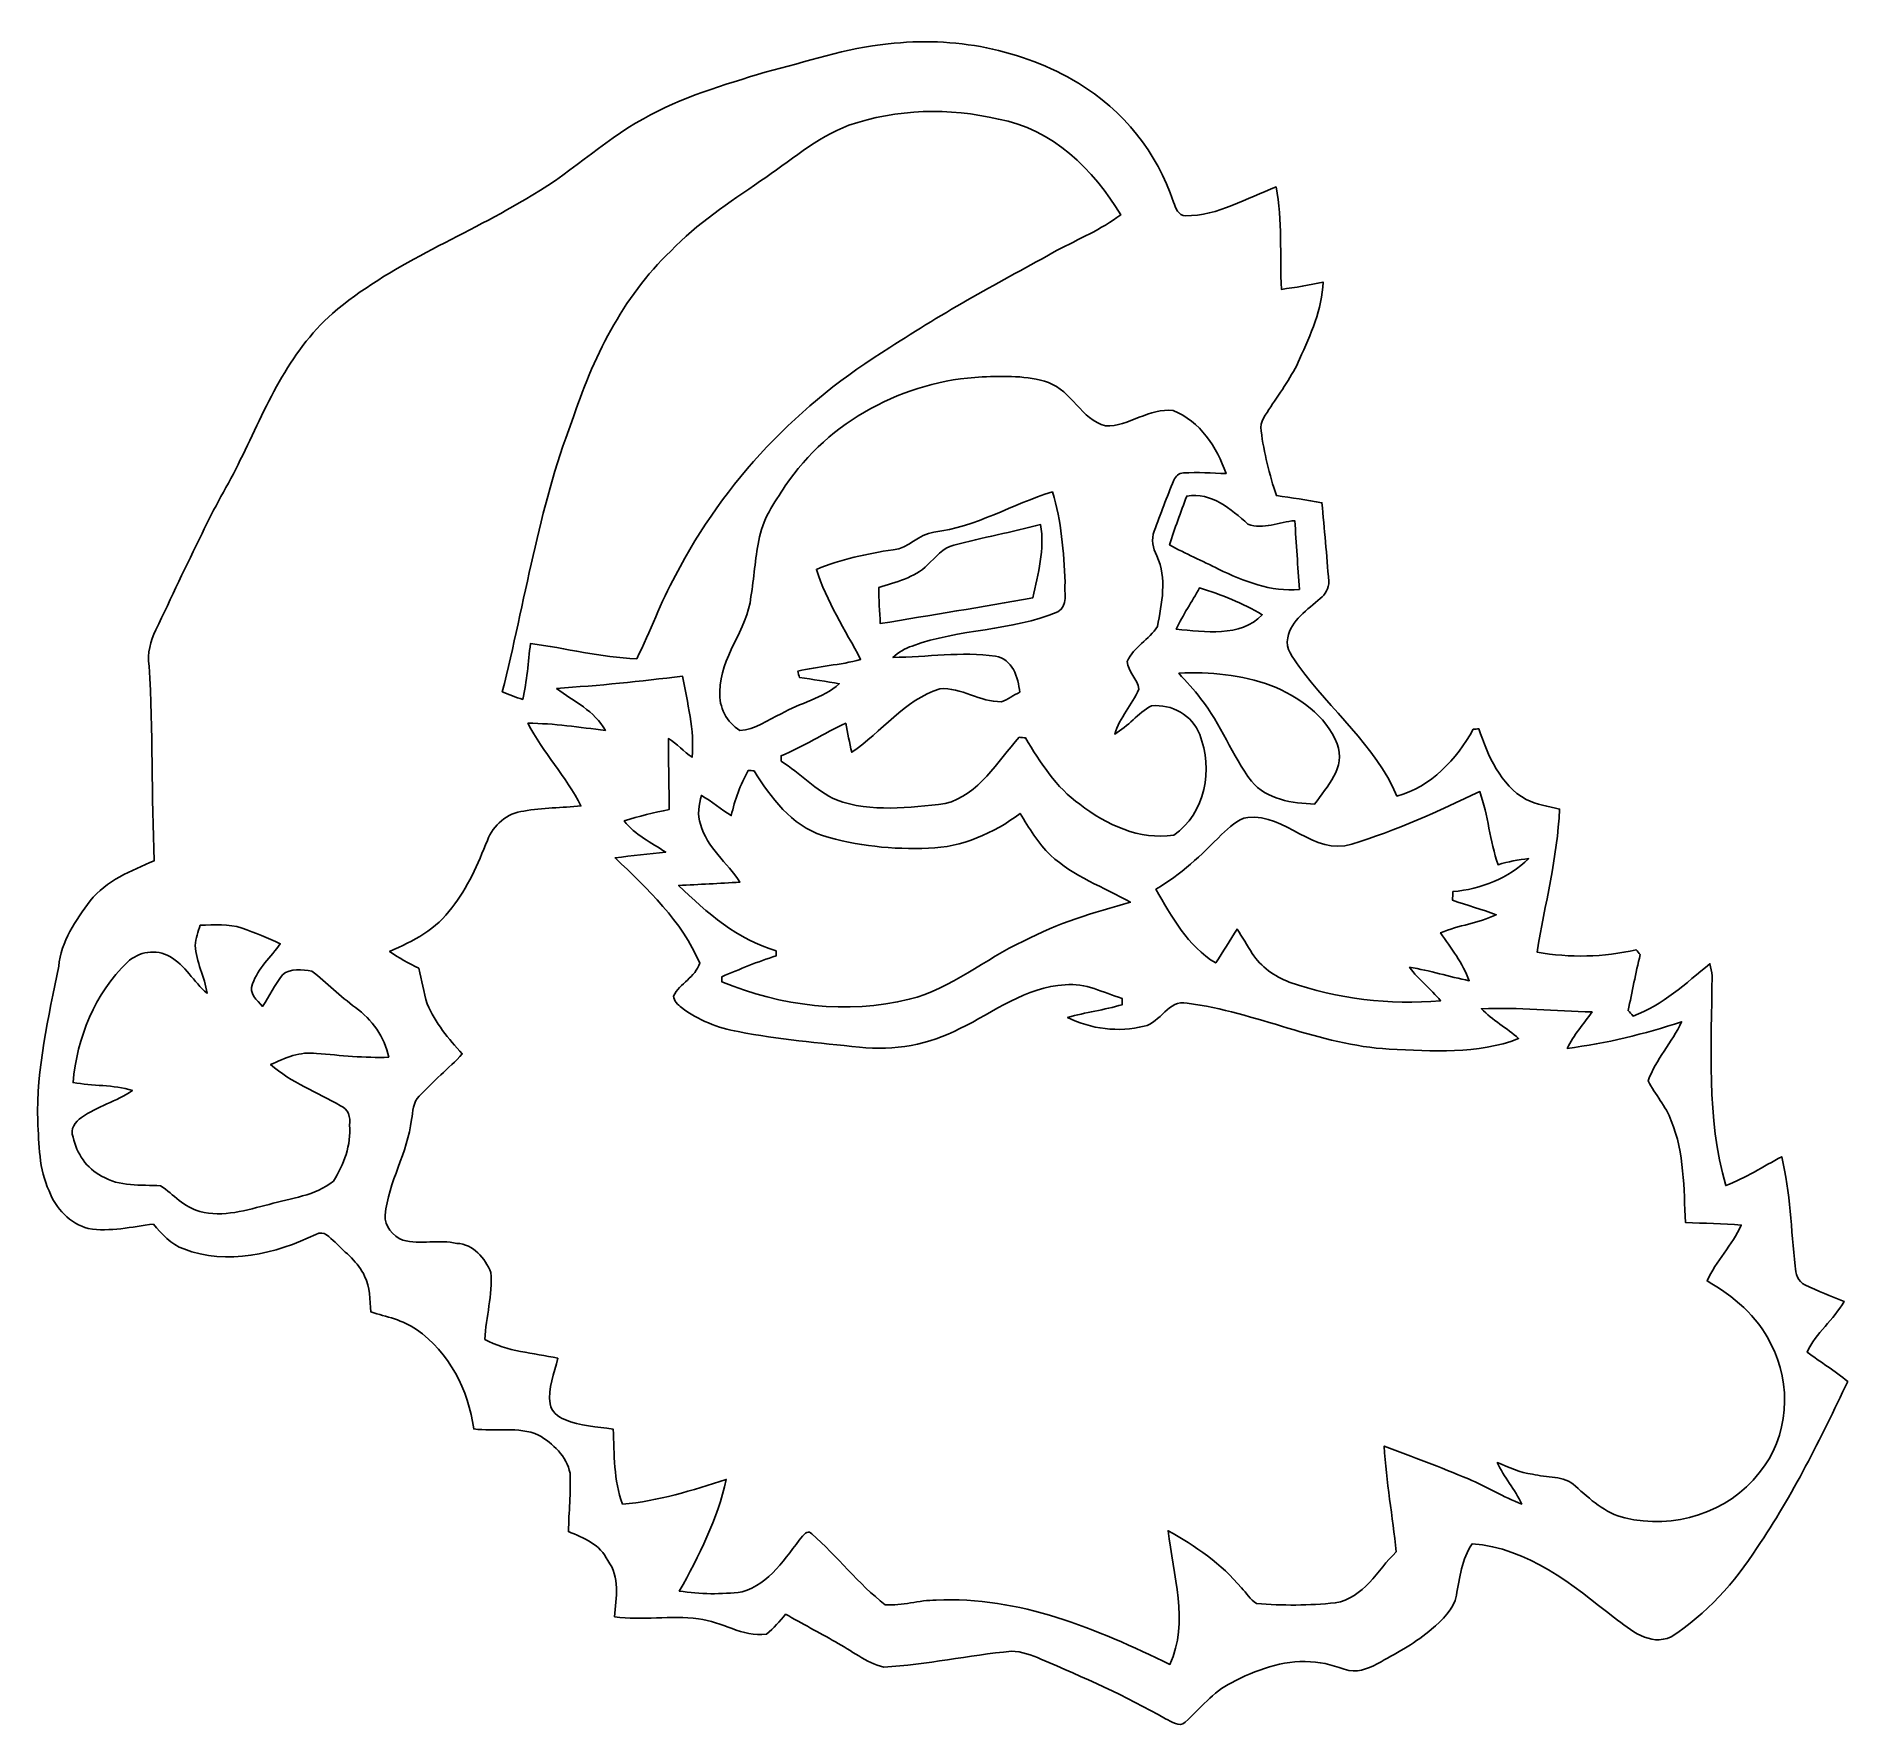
# Model space of a CAD drawing. Header units: centimetres. Extents: x -14.2 to 15, y -14 to 13.3.
import ezdxf

# ---------------------------------------------------------------- set-up
doc = ezdxf.new("R2010")
doc.units = ezdxf.units.CM
doc.header["$MEASUREMENT"] = 0
doc.layers.add('Layer 1', color=7, linetype='Continuous')

msp = doc.modelspace()

# ---------------------------------------------------------------- linework, layer by layer
at = {"layer": 'Layer 1', "color": 251}
for points, knots in [([(-0.51047, 13.17413), (0.54363, 13.29725), (1.645, 13.09264), (2.55693, 12.5409), (2.55693, 12.5409), (3.27342, 12.11051), (3.83081, 11.41977), (4.09011, 10.6239), (4.09011, 10.6239), (4.12291, 10.53077), (4.16666, 10.40694), (4.28449, 10.40165), (4.28449, 10.40165), (4.80836, 10.40447), (5.26627, 10.68776), (5.74287, 10.86873), (5.74287, 10.86873), (5.84553, 10.32404), (5.80425, 9.76806), (5.82754, 9.21773), (5.82754, 9.21773), (6.05296, 9.24736), (6.27803, 9.28405), (6.49993, 9.3345), (6.49993, 9.3345), (6.49005, 8.89388), (6.29391, 8.49066), (6.12281, 8.09413), (6.12281, 8.09413), (6.00146, 7.81826), (5.81942, 7.5752), (5.65679, 7.32331), (5.65679, 7.32331), (5.58588, 7.20513), (5.47405, 7.09048), (5.50227, 6.93667), (5.50227, 6.93667), (5.54637, 6.58142), (5.63633, 6.23358), (5.74746, 5.89351), (5.74746, 5.89351), (5.99299, 5.85964), (6.23852, 5.82401), (6.48194, 5.77744), (6.48194, 5.77744), (6.5218, 5.35481), (6.5599, 4.93219), (6.59165, 4.50885), (6.59165, 4.50885), (6.59836, 4.40055), (6.53697, 4.30142), (6.45407, 4.23616), (6.45407, 4.23616), (6.25616, 4.05412), (5.98099, 3.88832), (5.92984, 3.60116), (5.92984, 3.60116), (5.88327, 3.42053), (6.02262, 3.28366), (6.10694, 3.14431), (6.10694, 3.14431), (6.62164, 2.43628), (7.33848, 1.87184), (7.68914, 1.05163), (7.68914, 1.05163), (8.24371, 1.19662), (8.64905, 1.64394), (8.92104, 2.1269), (8.92104, 2.1269), (8.94292, 2.12866), (8.98701, 2.13289), (9.00889, 2.13466), (9.00889, 2.13466), (9.15917, 1.70145), (9.3532, 1.23402), (9.77194, 0.99413), (9.77194, 0.99413), (9.94198, 0.91369), (10.13037, 0.88477), (10.3124, 0.84067), (10.3124, 0.84067), (10.27677, 0.06103), (10.07392, -0.69674), (9.94869, -1.46403), (9.94869, -1.46403), (10.47785, -1.55928), (11.02184, -1.54799), (11.54571, -1.42628), (11.54571, -1.42628), (11.56688, -1.45239), (11.5884, -1.47884), (11.61027, -1.5053), (11.61027, -1.5053), (11.53971, -1.80411), (11.48045, -2.10538), (11.41695, -2.40594), (11.41695, -2.40594), (11.44305, -2.43523), (11.46951, -2.46486), (11.49632, -2.49484), (11.49632, -2.49484), (11.97575, -2.32516), (12.34546, -1.96391), (12.73492, -1.65276), (12.73492, -1.65276), (12.74904, -1.71697), (12.76456, -1.78153), (12.76844, -1.8475), (12.76844, -1.8475), (12.76103, -2.97286), (12.67531, -4.13032), (12.99034, -5.2264), (12.99034, -5.2264), (13.30819, -5.10575), (13.59359, -4.92054), (13.89239, -4.76179), (13.89239, -4.76179), (14.03138, -5.34), (14.04126, -5.93831), (14.1097, -6.52604), (14.1097, -6.52604), (14.10829, -6.64175), (14.15239, -6.77757), (14.26633, -6.82696), (14.26633, -6.82696), (14.47059, -6.92785), (14.68614, -7.0044), (14.89569, -7.09401), (14.89569, -7.09401), (14.73482, -7.39281), (14.43884, -7.60166), (14.29985, -7.90998), (14.29985, -7.90998), (14.51681, -8.0705), (14.74717, -8.21302), (14.95637, -8.38553), (14.95637, -8.38553), (14.51857, -9.3024), (14.06984, -10.21962), (13.49516, -11.06064), (13.49516, -11.06064), (13.13533, -11.62438), (12.67636, -12.13732), (12.11086, -12.49927), (12.11086, -12.49927), (11.76161, -12.66014), (11.45822, -12.38709), (11.19822, -12.192), (11.19822, -12.192), (10.52019, -11.66742), (9.79876, -11.05853), (8.9027, -11.00279), (8.9027, -11.00279), (8.73513, -11.24585), (8.70338, -11.54818), (8.64835, -11.83111), (8.64835, -11.83111), (8.60778, -12.06288), (8.41728, -12.22904), (8.24865, -12.3765), (8.24865, -12.3765), (8.00382, -12.59099), (7.7156, -12.74339), (7.43409, -12.90249), (7.43409, -12.90249), (7.27534, -12.9861), (7.10212, -13.07959), (6.91515, -13.04008), (6.91515, -13.04008), (6.70948, -12.98893), (6.51122, -12.90144), (6.29567, -12.90285), (6.29567, -12.90285), (5.84623, -12.87145), (5.41302, -13.03549), (5.0225, -13.2401), (5.0225, -13.2401), (4.72616, -13.38862), (4.51979, -13.65638), (4.27884, -13.8744), (4.27884, -13.8744), (4.18359, -13.96577), (4.05589, -13.86346), (3.96275, -13.82254), (3.96275, -13.82254), (3.31752, -13.45283), (2.63737, -13.15014), (1.95404, -12.8591), (1.95404, -12.8591), (1.80199, -12.79737), (1.64289, -12.73104), (1.47673, -12.73281), (1.47673, -12.73281), (0.78846, -12.79419), (0.10971, -12.95259), (-0.58103, -12.98751), (-0.58103, -12.98751), (-0.86819, -12.91872), (-1.10243, -12.71552), (-1.36031, -12.5797), (-1.36031, -12.5797), (-1.6256, -12.42801), (-1.89689, -12.28796), (-2.16147, -12.13591), (-2.16147, -12.13591), (-2.26166, -12.24456), (-2.34915, -12.36874), (-2.4698, -12.45623), (-2.4698, -12.45623), (-2.86138, -12.5162), (-3.1877, -12.24351), (-3.56694, -12.21246), (-3.56694, -12.21246), (-4.01496, -12.14473), (-4.47075, -12.24386), (-4.91772, -12.17648), (-4.91772, -12.17648), (-4.89585, -11.87238), (-4.82635, -11.53336), (-5.02814, -11.27125), (-5.02814, -11.27125), (-5.14773, -11.01266), (-5.41549, -10.90189), (-5.66173, -10.80276), (-5.66173, -10.80276), (-5.65503, -10.48985), (-5.62222, -10.17693), (-5.63668, -9.86437), (-5.63668, -9.86437), (-5.68466, -9.59097), (-5.91573, -9.38248), (-6.14363, -9.24736), (-6.14363, -9.24736), (-6.47418, -9.10308), (-6.84142, -9.19903), (-7.18891, -9.14788), (-7.18891, -9.14788), (-7.27181, -8.52346), (-7.58437, -7.90963), (-8.11071, -7.54768), (-8.11071, -7.54768), (-8.32803, -7.39316), (-8.59614, -7.34095), (-8.8459, -7.26369), (-8.8459, -7.26369), (-8.87413, -7.07072), (-8.84978, -6.86329), (-8.94644, -6.6869), (-8.94644, -6.6869), (-9.04769, -6.46077), (-9.25477, -6.31331), (-9.42305, -6.14116), (-9.42305, -6.14116), (-9.51089, -6.07166), (-9.59697, -5.93584), (-9.73279, -6.01521), (-9.73279, -6.01521), (-10.38296, -6.32566), (-11.16577, -6.51792), (-11.86039, -6.24805), (-11.86039, -6.24805), (-12.06712, -6.17749), (-12.21458, -6.00851), (-12.35075, -5.84659), (-12.35075, -5.84659), (-12.69718, -5.8928), (-13.04925, -5.97711), (-13.39956, -5.92032), (-13.39956, -5.92032), (-13.69131, -5.83882), (-13.92802, -5.59506), (-14.03068, -5.31319), (-14.03068, -5.31319), (-14.19931, -4.96288), (-14.19366, -4.56318), (-14.21518, -4.1843), (-14.21518, -4.1843), (-14.23917, -3.34045), (-14.0402, -2.51531), (-13.87651, -1.69333), (-13.87651, -1.69333), (-13.84335, -1.29081), (-13.59641, -0.95356), (-13.37028, -0.63535), (-13.37028, -0.63535), (-13.10499, -0.31044), (-12.70882, -0.15452), (-12.33664, 0.00917), (-12.33664, 0.00917), (-12.38709, 1.0541), (-12.3511, 2.1015), (-12.41848, 3.14643), (-12.41848, 3.14643), (-12.45376, 3.34962), (-12.39732, 3.54965), (-12.31089, 3.73133), (-12.31089, 3.73133), (-12.06324, 4.24815), (-11.82335, 4.76885), (-11.56441, 5.28038), (-11.56441, 5.28038), (-11.38555, 5.6896), (-11.14037, 6.06496), (-10.94987, 6.46818), (-10.94987, 6.46818), (-10.54276, 7.30391), (-10.17976, 8.19961), (-9.46397, 8.82897), (-9.46397, 8.82897), (-8.54393, 9.62025), (-7.39034, 10.04676), (-6.36164, 10.66729), (-6.36164, 10.66729), (-5.6829, 11.03736), (-5.13115, 11.59545), (-4.45417, 11.96834), (-4.45417, 11.96834), (-3.8414, 12.31582), (-3.15983, 12.51373), (-2.48991, 12.71729), (-2.48991, 12.71729), (-1.83303, 12.88203), (-1.1878, 13.1064), (-0.51047, 13.17413), (-0.51047, 13.17413), (-0.51047, 13.17413), (-0.51047, 13.17413), (-0.51047, 13.17413)], [0, 0, 0, 0, 0.01204819, 0.01204819, 0.01204819, 0.01204819, 0.02409639, 0.02409639, 0.02409639, 0.02409639, 0.03614458, 0.03614458, 0.03614458, 0.03614458, 0.04819277, 0.04819277, 0.04819277, 0.04819277, 0.06024096, 0.06024096, 0.06024096, 0.06024096, 0.07228916, 0.07228916, 0.07228916, 0.07228916, 0.08433735, 0.08433735, 0.08433735, 0.08433735, 0.09638554, 0.09638554, 0.09638554, 0.09638554, 0.10843373, 0.10843373, 0.10843373, 0.10843373, 0.12048193, 0.12048193, 0.12048193, 0.12048193, 0.13253012, 0.13253012, 0.13253012, 0.13253012, 0.14457831, 0.14457831, 0.14457831, 0.14457831, 0.15662651, 0.15662651, 0.15662651, 0.15662651, 0.1686747, 0.1686747, 0.1686747, 0.1686747, 0.18072289, 0.18072289, 0.18072289, 0.18072289, 0.19277108, 0.19277108, 0.19277108, 0.19277108, 0.20481928, 0.20481928, 0.20481928, 0.20481928, 0.21686747, 0.21686747, 0.21686747, 0.21686747, 0.22891566, 0.22891566, 0.22891566, 0.22891566, 0.24096386, 0.24096386, 0.24096386, 0.24096386, 0.25301205, 0.25301205, 0.25301205, 0.25301205, 0.26506024, 0.26506024, 0.26506024, 0.26506024, 0.27710843, 0.27710843, 0.27710843, 0.27710843, 0.28915663, 0.28915663, 0.28915663, 0.28915663, 0.30120482, 0.30120482, 0.30120482, 0.30120482, 0.31325301, 0.31325301, 0.31325301, 0.31325301, 0.3253012, 0.3253012, 0.3253012, 0.3253012, 0.3373494, 0.3373494, 0.3373494, 0.3373494, 0.34939759, 0.34939759, 0.34939759, 0.34939759, 0.36144578, 0.36144578, 0.36144578, 0.36144578, 0.37349398, 0.37349398, 0.37349398, 0.37349398, 0.38554217, 0.38554217, 0.38554217, 0.38554217, 0.39759036, 0.39759036, 0.39759036, 0.39759036, 0.40963855, 0.40963855, 0.40963855, 0.40963855, 0.42168675, 0.42168675, 0.42168675, 0.42168675, 0.43373494, 0.43373494, 0.43373494, 0.43373494, 0.44578313, 0.44578313, 0.44578313, 0.44578313, 0.45783133, 0.45783133, 0.45783133, 0.45783133, 0.46987952, 0.46987952, 0.46987952, 0.46987952, 0.48192771, 0.48192771, 0.48192771, 0.48192771, 0.4939759, 0.4939759, 0.4939759, 0.4939759, 0.5060241, 0.5060241, 0.5060241, 0.5060241, 0.51807229, 0.51807229, 0.51807229, 0.51807229, 0.53012048, 0.53012048, 0.53012048, 0.53012048, 0.54216867, 0.54216867, 0.54216867, 0.54216867, 0.55421687, 0.55421687, 0.55421687, 0.55421687, 0.56626506, 0.56626506, 0.56626506, 0.56626506, 0.57831325, 0.57831325, 0.57831325, 0.57831325, 0.59036145, 0.59036145, 0.59036145, 0.59036145, 0.60240964, 0.60240964, 0.60240964, 0.60240964, 0.61445783, 0.61445783, 0.61445783, 0.61445783, 0.62650602, 0.62650602, 0.62650602, 0.62650602, 0.63855422, 0.63855422, 0.63855422, 0.63855422, 0.65060241, 0.65060241, 0.65060241, 0.65060241, 0.6626506, 0.6626506, 0.6626506, 0.6626506, 0.6746988, 0.6746988, 0.6746988, 0.6746988, 0.68674699, 0.68674699, 0.68674699, 0.68674699, 0.69879518, 0.69879518, 0.69879518, 0.69879518, 0.71084337, 0.71084337, 0.71084337, 0.71084337, 0.72289157, 0.72289157, 0.72289157, 0.72289157, 0.73493976, 0.73493976, 0.73493976, 0.73493976, 0.74698795, 0.74698795, 0.74698795, 0.74698795, 0.75903614, 0.75903614, 0.75903614, 0.75903614, 0.77108434, 0.77108434, 0.77108434, 0.77108434, 0.78313253, 0.78313253, 0.78313253, 0.78313253, 0.79518072, 0.79518072, 0.79518072, 0.79518072, 0.80722892, 0.80722892, 0.80722892, 0.80722892, 0.81927711, 0.81927711, 0.81927711, 0.81927711, 0.8313253, 0.8313253, 0.8313253, 0.8313253, 0.84337349, 0.84337349, 0.84337349, 0.84337349, 0.85542169, 0.85542169, 0.85542169, 0.85542169, 0.86746988, 0.86746988, 0.86746988, 0.86746988, 0.87951807, 0.87951807, 0.87951807, 0.87951807, 0.89156627, 0.89156627, 0.89156627, 0.89156627, 0.90361446, 0.90361446, 0.90361446, 0.90361446, 0.91566265, 0.91566265, 0.91566265, 0.91566265, 0.92771084, 0.92771084, 0.92771084, 0.92771084, 0.93975904, 0.93975904, 0.93975904, 0.93975904, 0.95180723, 0.95180723, 0.95180723, 0.95180723, 0.96385542, 0.96385542, 0.96385542, 0.96385542, 0.97590361, 0.97590361, 0.97590361, 0.97590361, 1, 1, 1, 1]), ([(-1.14194, 11.86321), (-1.67393, 11.66107), (-2.09832, 11.27266), (-2.56752, 10.96433), (-2.56752, 10.96433), (-3.06987, 10.61473), (-3.59093, 10.28206), (-4.0132, 9.83368), (-4.0132, 9.83368), (-4.79601, 9.09144), (-5.27262, 8.09625), (-5.60811, 7.08625), (-5.60811, 7.08625), (-6.14398, 5.67972), (-6.36058, 4.18394), (-6.72853, 2.73121), (-6.72853, 2.73121), (-6.62058, 2.68393), (-6.51051, 2.64195), (-6.39763, 2.60773), (-6.39763, 2.60773), (-6.33483, 2.90477), (-6.30555, 3.2071), (-6.27556, 3.50837), (-6.27556, 3.50837), (-5.7023, 3.43888), (-5.14244, 3.27978), (-4.56142, 3.26461), (-4.56142, 3.26461), (-4.33493, 3.70276), (-4.17971, 4.17477), (-3.93735, 4.60551), (-3.93735, 4.60551), (-3.15736, 6.12105), (-1.93499, 7.39457), (-0.48084, 8.27828), (-0.48084, 8.27828), (0.38559, 8.85578), (1.30563, 9.34473), (2.2165, 9.84673), (2.2165, 9.84673), (2.55976, 10.03194), (2.92488, 10.18046), (3.23815, 10.41717), (3.23815, 10.41717), (2.80494, 11.14531), (2.13219, 11.81206), (1.26683, 11.95987), (1.26683, 11.95987), (0.47519, 12.15284), (-0.36901, 12.12356), (-1.14194, 11.86321), (-1.14194, 11.86321), (-1.14194, 11.86321), (-1.14194, 11.86321), (-1.14194, 11.86321)], [0, 0, 0, 0, 0.06666667, 0.06666667, 0.06666667, 0.06666667, 0.13333333, 0.13333333, 0.13333333, 0.13333333, 0.2, 0.2, 0.2, 0.2, 0.26666667, 0.26666667, 0.26666667, 0.26666667, 0.33333333, 0.33333333, 0.33333333, 0.33333333, 0.4, 0.4, 0.4, 0.4, 0.46666667, 0.46666667, 0.46666667, 0.46666667, 0.53333333, 0.53333333, 0.53333333, 0.53333333, 0.6, 0.6, 0.6, 0.6, 0.66666667, 0.66666667, 0.66666667, 0.66666667, 0.73333333, 0.73333333, 0.73333333, 0.73333333, 0.8, 0.8, 0.8, 0.8, 0.86666667, 0.86666667, 0.86666667, 0.86666667, 1, 1, 1, 1]), ([(-2.16711, 6.04837), (-2.34491, 5.77709), (-2.54564, 5.49875), (-2.59186, 5.16855), (-2.59186, 5.16855), (-2.65783, 4.87116), (-2.66982, 4.566), (-2.71992, 4.26614), (-2.71992, 4.26614), (-2.7813, 3.72145), (-3.22157, 3.29247), (-3.22157, 2.73403), (-3.22157, 2.73403), (-3.24026, 2.48532), (-3.10868, 2.23732), (-2.89913, 2.10679), (-2.89913, 2.10679), (-2.65148, 2.11772), (-2.45357, 2.28353), (-2.23485, 2.37808), (-2.23485, 2.37808), (-1.92864, 2.55129), (-1.56457, 2.62431), (-1.29646, 2.86067), (-1.29646, 2.86067), (-1.50989, 2.89913), (-1.72473, 2.92876), (-1.93851, 2.96228), (-1.93851, 2.96228), (-1.94522, 2.98732), (-1.95898, 3.03742), (-1.96568, 3.06246), (-1.96568, 3.06246), (-1.6323, 3.14748), (-1.28446, 3.15842), (-0.95285, 3.25261), (-0.95285, 3.25261), (-1.20262, 3.72992), (-1.50001, 4.18782), (-1.66582, 4.70429), (-1.66582, 4.70429), (-1.27141, 4.87116), (-0.8509, 4.95582), (-0.42933, 5.02073), (-0.42933, 5.02073), (-0.17956, 5.04014), (-0.01729, 5.27368), (0.2286, 5.30578), (0.2286, 5.30578), (0.90558, 5.38339), (1.49401, 5.75839), (2.13783, 5.95277), (2.13783, 5.95277), (2.28494, 5.48323), (2.32022, 4.98616), (2.34244, 4.49721), (2.34244, 4.49721), (2.32445, 4.34622), (2.39783, 4.10986), (2.22568, 4.02167), (2.22568, 4.02167), (1.47708, 3.70276), (0.63606, 3.7532), (-0.12206, 3.46851), (-0.12206, 3.46851), (-0.24059, 3.43429), (-0.34078, 3.36338), (-0.43286, 3.28471), (-0.43286, 3.28471), (0.11889, 3.29177), (0.67169, 3.38138), (1.22237, 3.30553), (1.22237, 3.30553), (1.48802, 3.26708), (1.58962, 2.95734), (1.61114, 2.72556), (1.61114, 2.72556), (1.51201, 2.67653), (1.42311, 2.60385), (1.31621, 2.57175), (1.31621, 2.57175), (0.96943, 2.56187), (0.66993, 2.80811), (0.32385, 2.78059), (0.32385, 2.78059), (-0.25047, 2.59891), (-0.61242, 2.08209), (-1.09538, 1.75577), (-1.09538, 1.75577), (-1.13206, 1.9117), (-1.16134, 2.06904), (-1.19274, 2.22567), (-1.19274, 2.22567), (-1.54552, 2.06058), (-1.87431, 1.84714), (-2.23555, 1.69968), (-2.23555, 1.69968), (-2.2352, 1.67852), (-2.23485, 1.63654), (-2.23449, 1.61537), (-2.23449, 1.61537), (-1.92758, 1.41958), (-1.68028, 1.13806), (-1.34373, 0.98813), (-1.34373, 0.98813), (-0.7807, 0.7807), (-0.16969, 0.86924), (0.41204, 0.92886), (0.41204, 0.92886), (0.9585, 1.07244), (1.24778, 1.60726), (1.60232, 1.99813), (1.60232, 1.99813), (1.62807, 1.99566), (1.67922, 1.99037), (1.70498, 1.9879), (1.70498, 1.9879), (1.94275, 1.59456), (2.19604, 1.1878), (2.57881, 0.91863), (2.57881, 0.91863), (3.00426, 0.59267), (3.54295, 0.33408), (4.09257, 0.42263), (4.09257, 0.42263), (4.60587, 0.76623), (4.72934, 1.49225), (4.51203, 2.04082), (4.51203, 2.04082), (4.3942, 2.3555), (4.05977, 2.54), (3.7338, 2.50402), (3.7338, 2.50402), (3.51296, 2.38831), (3.36127, 2.17276), (3.14219, 2.0507), (3.14219, 2.0507), (3.22121, 2.31669), (3.42441, 2.5206), (3.53095, 2.77319), (3.53095, 2.77319), (3.51896, 2.93264), (3.34998, 3.05647), (3.34504, 3.22227), (3.34504, 3.22227), (3.44734, 3.45511), (3.69817, 3.57505), (3.83046, 3.78354), (3.83046, 3.78354), (3.8989, 4.15537), (3.99062, 4.56247), (3.82023, 4.9216), (3.82023, 4.9216), (3.75885, 5.04366), (3.72745, 5.18901), (3.7786, 5.31989), (3.7786, 5.31989), (3.88197, 5.5947), (3.98074, 5.87128), (4.09575, 6.14116), (4.09575, 6.14116), (4.12362, 6.20219), (4.1783, 6.25898), (4.25027, 6.25934), (4.25027, 6.25934), (4.47816, 6.27309), (4.70747, 6.25404), (4.93607, 6.24946), (4.93607, 6.24946), (4.79107, 6.67067), (4.51661, 7.09436), (4.08623, 7.26264), (4.08623, 7.26264), (3.7024, 7.31767), (3.3715, 7.00334), (2.99297, 7.01604), (2.99297, 7.01604), (2.60562, 7.12294), (2.44616, 7.57731), (2.07398, 7.71631), (2.07398, 7.71631), (1.73037, 7.8292), (1.36278, 7.82285), (1.00612, 7.80627), (1.00612, 7.80627), (-0.24448, 7.747), (-1.46756, 7.09577), (-2.16711, 6.04837), (-2.16711, 6.04837), (-2.16711, 6.04837), (-2.16711, 6.04837), (-2.16711, 6.04837)], [0, 0, 0, 0, 0.02040816, 0.02040816, 0.02040816, 0.02040816, 0.04081633, 0.04081633, 0.04081633, 0.04081633, 0.06122449, 0.06122449, 0.06122449, 0.06122449, 0.08163265, 0.08163265, 0.08163265, 0.08163265, 0.10204082, 0.10204082, 0.10204082, 0.10204082, 0.12244898, 0.12244898, 0.12244898, 0.12244898, 0.14285714, 0.14285714, 0.14285714, 0.14285714, 0.16326531, 0.16326531, 0.16326531, 0.16326531, 0.18367347, 0.18367347, 0.18367347, 0.18367347, 0.20408163, 0.20408163, 0.20408163, 0.20408163, 0.2244898, 0.2244898, 0.2244898, 0.2244898, 0.24489796, 0.24489796, 0.24489796, 0.24489796, 0.26530612, 0.26530612, 0.26530612, 0.26530612, 0.28571429, 0.28571429, 0.28571429, 0.28571429, 0.30612245, 0.30612245, 0.30612245, 0.30612245, 0.32653061, 0.32653061, 0.32653061, 0.32653061, 0.34693878, 0.34693878, 0.34693878, 0.34693878, 0.36734694, 0.36734694, 0.36734694, 0.36734694, 0.3877551, 0.3877551, 0.3877551, 0.3877551, 0.40816327, 0.40816327, 0.40816327, 0.40816327, 0.42857143, 0.42857143, 0.42857143, 0.42857143, 0.44897959, 0.44897959, 0.44897959, 0.44897959, 0.46938776, 0.46938776, 0.46938776, 0.46938776, 0.48979592, 0.48979592, 0.48979592, 0.48979592, 0.51020408, 0.51020408, 0.51020408, 0.51020408, 0.53061224, 0.53061224, 0.53061224, 0.53061224, 0.55102041, 0.55102041, 0.55102041, 0.55102041, 0.57142857, 0.57142857, 0.57142857, 0.57142857, 0.59183673, 0.59183673, 0.59183673, 0.59183673, 0.6122449, 0.6122449, 0.6122449, 0.6122449, 0.63265306, 0.63265306, 0.63265306, 0.63265306, 0.65306122, 0.65306122, 0.65306122, 0.65306122, 0.67346939, 0.67346939, 0.67346939, 0.67346939, 0.69387755, 0.69387755, 0.69387755, 0.69387755, 0.71428571, 0.71428571, 0.71428571, 0.71428571, 0.73469388, 0.73469388, 0.73469388, 0.73469388, 0.75510204, 0.75510204, 0.75510204, 0.75510204, 0.7755102, 0.7755102, 0.7755102, 0.7755102, 0.79591837, 0.79591837, 0.79591837, 0.79591837, 0.81632653, 0.81632653, 0.81632653, 0.81632653, 0.83673469, 0.83673469, 0.83673469, 0.83673469, 0.85714286, 0.85714286, 0.85714286, 0.85714286, 0.87755102, 0.87755102, 0.87755102, 0.87755102, 0.89795918, 0.89795918, 0.89795918, 0.89795918, 0.91836735, 0.91836735, 0.91836735, 0.91836735, 0.93877551, 0.93877551, 0.93877551, 0.93877551, 0.95918367, 0.95918367, 0.95918367, 0.95918367, 1, 1, 1, 1]), ([(4.30248, 5.8861), (4.21146, 5.62328), (4.10386, 5.3661), (4.02625, 5.09834), (4.02625, 5.09834), (4.28449, 4.959), (4.55295, 4.84046), (4.81506, 4.70853), (4.81506, 4.70853), (5.22005, 4.5145), (5.66138, 4.3367), (6.11964, 4.38044), (6.11964, 4.38044), (6.09282, 4.7498), (6.06778, 5.11951), (6.04485, 5.48887), (6.04485, 5.48887), (5.79473, 5.47299), (5.53332, 5.33576), (5.28955, 5.43313), (5.28955, 5.43313), (5.01086, 5.67725), (4.70888, 5.9503), (4.30248, 5.8861), (4.30248, 5.8861), (4.30248, 5.8861), (4.30248, 5.8861), (4.30248, 5.8861)], [0, 0, 0, 0, 0.125, 0.125, 0.125, 0.125, 0.25, 0.25, 0.25, 0.25, 0.375, 0.375, 0.375, 0.375, 0.5, 0.5, 0.5, 0.5, 0.625, 0.625, 0.625, 0.625, 0.75, 0.75, 0.75, 0.75, 1, 1, 1, 1]), ([(0.54927, 5.09446), (0.36654, 5.05389), (0.25682, 4.89514), (0.12524, 4.77767), (0.12524, 4.77767), (-0.08361, 4.56565), (-0.38947, 4.50109), (-0.66181, 4.41184), (-0.66181, 4.41184), (-0.6604, 4.21781), (-0.64735, 4.02484), (-0.63641, 3.83046), (-0.63641, 3.83046), (0.1838, 3.96628), (1.00471, 4.09928), (1.82351, 4.24603), (1.82351, 4.24603), (1.90853, 4.63021), (2.01366, 5.03237), (1.94874, 5.42678), (1.94874, 5.42678), (1.48449, 5.30613), (1.01282, 5.21723), (0.54927, 5.09446), (0.54927, 5.09446), (0.54927, 5.09446), (0.54927, 5.09446), (0.54927, 5.09446)], [0, 0, 0, 0, 0.125, 0.125, 0.125, 0.125, 0.25, 0.25, 0.25, 0.25, 0.375, 0.375, 0.375, 0.375, 0.5, 0.5, 0.5, 0.5, 0.625, 0.625, 0.625, 0.625, 0.75, 0.75, 0.75, 0.75, 1, 1, 1, 1]), ([(4.5085, 4.40478), (4.38538, 4.18183), (4.24074, 3.97087), (4.13456, 3.73874), (4.13456, 3.73874), (4.59352, 3.69888), (5.16008, 3.60574), (5.52097, 3.97192), (5.52097, 3.97192), (5.20524, 4.16031), (4.85951, 4.29824), (4.5085, 4.40478), (4.5085, 4.40478), (4.5085, 4.40478), (4.5085, 4.40478), (4.5085, 4.40478)], [0, 0, 0, 0, 0.2, 0.2, 0.2, 0.2, 0.4, 0.4, 0.4, 0.4, 0.6, 0.6, 0.6, 0.6, 1, 1, 1, 1]), ([(-5.85258, 2.78694), (-5.57953, 2.57563), (-5.2391, 2.42323), (-5.06589, 2.10961), (-5.06589, 2.10961), (-5.48111, 2.15653), (-5.89492, 2.22426), (-6.31402, 2.22391), (-6.31402, 2.22391), (-6.06989, 1.75542), (-5.70054, 1.36349), (-5.45959, 0.89288), (-5.45959, 0.89288), (-5.76651, 0.8569), (-6.07801, 0.86819), (-6.38175, 0.80751), (-6.38175, 0.80751), (-6.64704, 0.77964), (-6.87705, 0.58314), (-6.96666, 0.33584), (-6.96666, 0.33584), (-7.12576, -0.04128), (-7.27816, -0.42968), (-7.54204, -0.74859), (-7.54204, -0.74859), (-7.78228, -1.09326), (-8.16786, -1.29011), (-8.54393, -1.45309), (-8.54393, -1.45309), (-8.39646, -1.55963), (-8.23383, -1.64112), (-8.07297, -1.72508), (-8.07297, -1.72508), (-8.03169, -1.91664), (-7.99465, -2.10961), (-7.93715, -2.29764), (-7.93715, -2.29764), (-7.80979, -2.60421), (-7.59354, -2.86173), (-7.37235, -3.1048), (-7.37235, -3.1048), (-7.59213, -3.34398), (-7.85001, -3.54471), (-8.06662, -3.78672), (-8.06662, -3.78672), (-8.17139, -3.88197), (-8.16504, -4.03719), (-8.19185, -4.16313), (-8.19185, -4.16313), (-8.24971, -4.69688), (-8.56439, -5.16608), (-8.61483, -5.70159), (-8.61483, -5.70159), (-8.62789, -5.88398), (-8.49136, -6.03779), (-8.33191, -6.10799), (-8.33191, -6.10799), (-8.0458, -6.18243), (-7.74806, -6.09177), (-7.46054, -6.15879), (-7.46054, -6.15879), (-7.19208, -6.16832), (-7.00864, -6.40045), (-6.91092, -6.62623), (-6.91092, -6.62623), (-6.88693, -6.98818), (-6.98641, -7.34483), (-7.01111, -7.70537), (-7.01111, -7.70537), (-6.64845, -7.9054), (-6.23076, -7.92233), (-5.8353, -8.00982), (-5.8353, -8.00982), (-5.88574, -8.25218), (-5.99546, -8.49418), (-5.95665, -8.74536), (-5.95665, -8.74536), (-5.94466, -8.87342), (-5.82683, -8.95033), (-5.72029, -8.99936), (-5.72029, -8.99936), (-5.47511, -9.10378), (-5.20312, -9.11542), (-4.94242, -9.15211), (-4.94242, -9.15211), (-4.91631, -9.55781), (-4.93995, -9.97514), (-4.78931, -10.36144), (-4.78931, -10.36144), (-4.21393, -10.31557), (-3.66466, -10.13672), (-3.11856, -9.96244), (-3.11856, -9.96244), (-3.25931, -10.60344), (-3.55424, -11.1947), (-3.87526, -11.76232), (-3.87526, -11.76232), (-3.54083, -11.81559), (-3.19828, -11.81629), (-2.86244, -11.77713), (-2.86244, -11.77713), (-2.41688, -11.64661), (-2.16394, -11.22045), (-1.89018, -10.87755), (-1.89018, -10.87755), (-1.85349, -10.83663), (-1.78717, -10.77912), (-1.74166, -10.84157), (-1.74166, -10.84157), (-1.32856, -11.2014), (-0.9906, -11.64802), (-0.55563, -11.9821), (-0.55563, -11.9821), (-0.28363, -12.00679), (-0.01129, -11.90272), (0.26423, -11.91013), (0.26423, -11.91013), (1.59879, -11.83957), (2.8575, -12.37544), (4.0326, -12.94518), (4.0326, -12.94518), (4.34446, -12.25691), (4.07917, -11.49844), (4.00262, -10.78971), (4.00262, -10.78971), (4.44112, -11.03066), (4.86234, -11.32381), (5.18372, -11.71222), (5.18372, -11.71222), (5.26556, -11.79124), (5.32483, -11.90272), (5.42643, -11.96164), (5.42643, -11.96164), (5.848, -11.99797), (6.27556, -11.99621), (6.69713, -11.95246), (6.69713, -11.95246), (7.15574, -11.87556), (7.37517, -11.42788), (7.67786, -11.12908), (7.67786, -11.12908), (7.62317, -10.56076), (7.51628, -9.99772), (7.48489, -9.42693), (7.48489, -9.42693), (7.94103, -9.5952), (8.39541, -9.76877), (8.84449, -9.95609), (8.84449, -9.95609), (9.13765, -10.07604), (9.40682, -10.24784), (9.70315, -10.36073), (9.70315, -10.36073), (9.59238, -10.12472), (9.41317, -9.92893), (9.30698, -9.69081), (9.30698, -9.69081), (9.49113, -9.7663), (9.67211, -9.85661), (9.87354, -9.87742), (9.87354, -9.87742), (10.10285, -9.93881), (10.38225, -9.89506), (10.56675, -10.07075), (10.56675, -10.07075), (10.80417, -10.2803), (11.04477, -10.5096), (11.36474, -10.58192), (11.36474, -10.58192), (12.13838, -10.77277), (13.0369, -10.50149), (13.52656, -9.85661), (13.52656, -9.85661), (14.00704, -9.28546), (14.06419, -8.42257), (13.71353, -7.77169), (13.71353, -7.77169), (13.50116, -7.32755), (13.10852, -7.00546), (12.68977, -6.76416), (12.68977, -6.76416), (12.83194, -6.43996), (13.09723, -6.18843), (13.24046, -5.86493), (13.24046, -5.86493), (12.94165, -5.83283), (12.64038, -5.83636), (12.34122, -5.8233), (12.34122, -5.8233), (12.3123, -5.27332), (12.32429, -4.70182), (12.11262, -4.18289), (12.11262, -4.18289), (12.02514, -3.94794), (11.85157, -3.7592), (11.73692, -3.53977), (11.73692, -3.53977), (11.86709, -3.19617), (12.12215, -2.91888), (12.27808, -2.58763), (12.27808, -2.58763), (11.6773, -2.78447), (11.06205, -2.93582), (10.43446, -3.01625), (10.43446, -3.01625), (10.535, -2.79894), (10.70328, -2.62502), (10.83592, -2.42782), (10.83592, -2.42782), (10.24184, -2.42006), (9.64741, -2.34985), (9.05334, -2.37702), (9.05334, -2.37702), (9.23078, -2.56399), (9.4615, -2.6864), (9.652, -2.85856), (9.652, -2.85856), (8.98948, -3.11432), (8.25923, -3.06141), (7.56532, -3.02648), (7.56532, -3.02648), (6.44207, -2.9658), (5.41726, -2.43099), (4.30989, -2.28706), (4.30989, -2.28706), (3.99944, -2.2225), (3.88691, -2.60421), (3.61456, -2.65924), (3.61456, -2.65924), (3.21028, -2.76119), (2.75272, -2.70616), (2.38337, -2.51601), (2.38337, -2.51601), (2.673, -2.43487), (2.97321, -2.39642), (3.26249, -2.31175), (3.26249, -2.31175), (3.26178, -2.286), (3.26037, -2.2352), (3.25967, -2.2098), (3.25967, -2.2098), (2.95945, -2.11949), (2.66771, -1.95545), (2.34491, -1.99037), (2.34491, -1.99037), (1.71097, -2.01789), (1.19909, -2.43346), (0.6477, -2.69663), (0.6477, -2.69663), (0.15311, -2.95522), (-0.41734, -3.05858), (-0.9719, -2.99755), (-0.9719, -2.99755), (-1.62419, -2.92735), (-2.27894, -2.86949), (-2.92382, -2.74638), (-2.92382, -2.74638), (-3.25438, -2.69099), (-3.56976, -2.55552), (-3.84034, -2.35867), (-3.84034, -2.35867), (-3.90102, -2.31281), (-3.96169, -2.25354), (-3.96981, -2.17382), (-3.96981, -2.17382), (-3.86609, -1.96815), (-3.61703, -1.8669), (-3.54506, -1.64148), (-3.54506, -1.64148), (-3.83787, -0.96379), (-4.38291, -0.4445), (-4.91031, 0.05397), (-4.91031, 0.05397), (-4.63973, 0.09419), (-4.36668, 0.11783), (-4.09434, 0.14676), (-4.09434, 0.14676), (-4.32717, 0.30127), (-4.58929, 0.42474), (-4.76356, 0.65052), (-4.76356, 0.65052), (-4.52614, 0.72602), (-4.28343, 0.78423), (-4.03931, 0.83397), (-4.03931, 0.83397), (-4.03789, 1.21532), (-4.05201, 1.59632), (-4.05059, 1.97732), (-4.05059, 1.97732), (-3.90948, 1.89442), (-3.80506, 1.76424), (-3.66818, 1.67534), (-3.66818, 1.67534), (-3.62691, 2.11808), (-3.74579, 2.55305), (-3.82517, 2.9845), (-3.82517, 2.9845), (-4.49862, 2.89736), (-5.17454, 2.83104), (-5.85258, 2.78694), (-5.85258, 2.78694), (-5.85258, 2.78694), (-5.85258, 2.78694), (-5.85258, 2.78694)], [0, 0, 0, 0, 0.01298701, 0.01298701, 0.01298701, 0.01298701, 0.02597403, 0.02597403, 0.02597403, 0.02597403, 0.03896104, 0.03896104, 0.03896104, 0.03896104, 0.05194805, 0.05194805, 0.05194805, 0.05194805, 0.06493506, 0.06493506, 0.06493506, 0.06493506, 0.07792208, 0.07792208, 0.07792208, 0.07792208, 0.09090909, 0.09090909, 0.09090909, 0.09090909, 0.1038961, 0.1038961, 0.1038961, 0.1038961, 0.11688312, 0.11688312, 0.11688312, 0.11688312, 0.12987013, 0.12987013, 0.12987013, 0.12987013, 0.14285714, 0.14285714, 0.14285714, 0.14285714, 0.15584416, 0.15584416, 0.15584416, 0.15584416, 0.16883117, 0.16883117, 0.16883117, 0.16883117, 0.18181818, 0.18181818, 0.18181818, 0.18181818, 0.19480519, 0.19480519, 0.19480519, 0.19480519, 0.20779221, 0.20779221, 0.20779221, 0.20779221, 0.22077922, 0.22077922, 0.22077922, 0.22077922, 0.23376623, 0.23376623, 0.23376623, 0.23376623, 0.24675325, 0.24675325, 0.24675325, 0.24675325, 0.25974026, 0.25974026, 0.25974026, 0.25974026, 0.27272727, 0.27272727, 0.27272727, 0.27272727, 0.28571429, 0.28571429, 0.28571429, 0.28571429, 0.2987013, 0.2987013, 0.2987013, 0.2987013, 0.31168831, 0.31168831, 0.31168831, 0.31168831, 0.32467532, 0.32467532, 0.32467532, 0.32467532, 0.33766234, 0.33766234, 0.33766234, 0.33766234, 0.35064935, 0.35064935, 0.35064935, 0.35064935, 0.36363636, 0.36363636, 0.36363636, 0.36363636, 0.37662338, 0.37662338, 0.37662338, 0.37662338, 0.38961039, 0.38961039, 0.38961039, 0.38961039, 0.4025974, 0.4025974, 0.4025974, 0.4025974, 0.41558442, 0.41558442, 0.41558442, 0.41558442, 0.42857143, 0.42857143, 0.42857143, 0.42857143, 0.44155844, 0.44155844, 0.44155844, 0.44155844, 0.45454545, 0.45454545, 0.45454545, 0.45454545, 0.46753247, 0.46753247, 0.46753247, 0.46753247, 0.48051948, 0.48051948, 0.48051948, 0.48051948, 0.49350649, 0.49350649, 0.49350649, 0.49350649, 0.50649351, 0.50649351, 0.50649351, 0.50649351, 0.51948052, 0.51948052, 0.51948052, 0.51948052, 0.53246753, 0.53246753, 0.53246753, 0.53246753, 0.54545455, 0.54545455, 0.54545455, 0.54545455, 0.55844156, 0.55844156, 0.55844156, 0.55844156, 0.57142857, 0.57142857, 0.57142857, 0.57142857, 0.58441558, 0.58441558, 0.58441558, 0.58441558, 0.5974026, 0.5974026, 0.5974026, 0.5974026, 0.61038961, 0.61038961, 0.61038961, 0.61038961, 0.62337662, 0.62337662, 0.62337662, 0.62337662, 0.63636364, 0.63636364, 0.63636364, 0.63636364, 0.64935065, 0.64935065, 0.64935065, 0.64935065, 0.66233766, 0.66233766, 0.66233766, 0.66233766, 0.67532468, 0.67532468, 0.67532468, 0.67532468, 0.68831169, 0.68831169, 0.68831169, 0.68831169, 0.7012987, 0.7012987, 0.7012987, 0.7012987, 0.71428571, 0.71428571, 0.71428571, 0.71428571, 0.72727273, 0.72727273, 0.72727273, 0.72727273, 0.74025974, 0.74025974, 0.74025974, 0.74025974, 0.75324675, 0.75324675, 0.75324675, 0.75324675, 0.76623377, 0.76623377, 0.76623377, 0.76623377, 0.77922078, 0.77922078, 0.77922078, 0.77922078, 0.79220779, 0.79220779, 0.79220779, 0.79220779, 0.80519481, 0.80519481, 0.80519481, 0.80519481, 0.81818182, 0.81818182, 0.81818182, 0.81818182, 0.83116883, 0.83116883, 0.83116883, 0.83116883, 0.84415584, 0.84415584, 0.84415584, 0.84415584, 0.85714286, 0.85714286, 0.85714286, 0.85714286, 0.87012987, 0.87012987, 0.87012987, 0.87012987, 0.88311688, 0.88311688, 0.88311688, 0.88311688, 0.8961039, 0.8961039, 0.8961039, 0.8961039, 0.90909091, 0.90909091, 0.90909091, 0.90909091, 0.92207792, 0.92207792, 0.92207792, 0.92207792, 0.93506494, 0.93506494, 0.93506494, 0.93506494, 0.94805195, 0.94805195, 0.94805195, 0.94805195, 0.96103896, 0.96103896, 0.96103896, 0.96103896, 0.97402597, 0.97402597, 0.97402597, 0.97402597, 1, 1, 1, 1]), ([(4.17654, 3.0293), (4.29366, 2.89419), (4.42066, 2.76789), (4.5272, 2.62361), (4.5272, 2.62361), (4.85316, 2.21156), (5.03237, 1.7085), (5.34564, 1.2887), (5.34564, 1.2887), (5.59223, 0.99554), (6.00181, 0.9338), (6.36376, 0.9211), (6.36376, 0.9211), (6.56378, 1.20826), (6.87176, 1.50495), (6.72606, 1.89195), (6.72606, 1.89195), (6.54861, 2.35409), (6.09953, 2.65218), (5.65961, 2.83422), (5.65961, 2.83422), (5.18548, 2.99826), (4.67713, 3.06423), (4.17654, 3.0293), (4.17654, 3.0293), (4.17654, 3.0293), (4.17654, 3.0293), (4.17654, 3.0293)], [0, 0, 0, 0, 0.125, 0.125, 0.125, 0.125, 0.25, 0.25, 0.25, 0.25, 0.375, 0.375, 0.375, 0.375, 0.5, 0.5, 0.5, 0.5, 0.625, 0.625, 0.625, 0.625, 0.75, 0.75, 0.75, 0.75, 1, 1, 1, 1]), ([(-2.76578, 1.46226), (-2.88996, 1.23402), (-2.98238, 0.99095), (-3.03706, 0.7366), (-3.03706, 0.7366), (-3.20393, 0.83503), (-3.35174, 0.96202), (-3.51825, 1.06151), (-3.51825, 1.06151), (-3.55741, 0.90981), (-3.59057, 0.74965), (-3.53201, 0.59619), (-3.53201, 0.59619), (-3.4357, 0.21731), (-3.09986, -0.02011), (-2.89736, -0.33655), (-2.89736, -0.33655), (-3.22686, -0.35666), (-3.55706, -0.37359), (-3.88655, -0.39053), (-3.88655, -0.39053), (-3.43394, -0.82938), (-2.93158, -1.26189), (-2.31528, -1.44498), (-2.31528, -1.44498), (-2.31458, -1.46473), (-2.31316, -1.50354), (-2.31246, -1.52329), (-2.31246, -1.52329), (-2.61161, -1.61713), (-2.90019, -1.73919), (-3.18876, -1.86126), (-3.18876, -1.86126), (-3.18841, -1.88172), (-3.1877, -1.92334), (-3.18735, -1.94381), (-3.18735, -1.94381), (-2.23873, -2.33116), (-1.17228, -2.47509), (-0.16898, -2.22321), (-0.16898, -2.22321), (0.51188, -2.05352), (1.0474, -1.57445), (1.67464, -1.28588), (1.67464, -1.28588), (2.21721, -0.99801), (2.80741, -0.8255), (3.39584, -0.66005), (3.39584, -0.66005), (2.96228, -0.41593), (2.47791, -0.24624), (2.10926, 0.09913), (2.10926, 0.09913), (1.90182, 0.28822), (1.76389, 0.53622), (1.61678, 0.77117), (1.61678, 0.77117), (1.19345, 0.44521), (0.67769, 0.23001), (0.14005, 0.20849), (0.14005, 0.20849), (-0.43321, 0.18803), (-1.01565, 0.24659), (-1.56528, 0.41451), (-1.56528, 0.41451), (-2.07222, 0.57785), (-2.39995, 1.02799), (-2.67018, 1.45944), (-2.67018, 1.45944), (-2.69416, 1.46015), (-2.74179, 1.46156), (-2.76578, 1.46226), (-2.76578, 1.46226), (-2.76578, 1.46226), (-2.76578, 1.46226), (-2.76578, 1.46226)], [0, 0, 0, 0, 0.05, 0.05, 0.05, 0.05, 0.1, 0.1, 0.1, 0.1, 0.15, 0.15, 0.15, 0.15, 0.2, 0.2, 0.2, 0.2, 0.25, 0.25, 0.25, 0.25, 0.3, 0.3, 0.3, 0.3, 0.35, 0.35, 0.35, 0.35, 0.4, 0.4, 0.4, 0.4, 0.45, 0.45, 0.45, 0.45, 0.5, 0.5, 0.5, 0.5, 0.55, 0.55, 0.55, 0.55, 0.6, 0.6, 0.6, 0.6, 0.65, 0.65, 0.65, 0.65, 0.7, 0.7, 0.7, 0.7, 0.75, 0.75, 0.75, 0.75, 0.8, 0.8, 0.8, 0.8, 0.85, 0.85, 0.85, 0.85, 0.9, 0.9, 0.9, 0.9, 1, 1, 1, 1]), ([(6.96383, 0.27446), (6.34471, 0.08326), (5.89456, 0.76976), (5.2892, 0.70661), (5.2892, 0.70661), (5.11281, 0.68404), (4.98969, 0.53834), (4.86198, 0.43004), (4.86198, 0.43004), (4.54131, 0.10195), (4.20617, -0.22013), (3.80506, -0.44979), (3.80506, -0.44979), (4.05836, -0.89182), (4.32012, -1.37089), (4.77026, -1.63936), (4.77026, -1.63936), (4.88774, -1.45838), (4.99992, -1.27388), (5.11528, -1.09185), (5.11528, -1.09185), (5.19959, -1.22167), (5.27544, -1.35643), (5.3594, -1.48696), (5.3594, -1.48696), (5.49628, -1.70392), (5.71959, -1.85526), (5.95595, -1.94698), (5.95595, -1.94698), (6.73453, -2.22003), (7.57167, -2.32057), (8.39364, -2.24931), (8.39364, -2.24931), (8.24054, -2.05705), (8.03663, -1.91064), (7.89376, -1.70956), (7.89376, -1.70956), (8.21902, -1.75895), (8.53334, -1.86161), (8.85578, -1.92617), (8.85578, -1.92617), (8.74995, -1.64253), (8.56262, -1.40123), (8.39505, -1.15288), (8.39505, -1.15288), (8.68574, -1.03293), (9.00571, -0.99554), (9.29146, -0.86184), (9.29146, -0.86184), (9.05933, -0.77399), (8.81839, -0.71085), (8.58555, -0.62689), (8.58555, -0.62689), (8.58802, -0.58103), (8.59049, -0.53516), (8.59367, -0.4893), (8.59367, -0.4893), (9.04487, -0.44909), (9.48655, -0.27446), (9.81569, 0.04233), (9.81569, 0.04233), (9.64706, 0.02822), (9.48302, -0.00776), (9.32145, -0.05574), (9.32145, -0.05574), (9.18598, 0.32808), (9.16164, 0.74013), (9.02547, 1.12289), (9.02547, 1.12289), (8.35413, 0.80363), (7.67468, 0.49495), (6.96383, 0.27446), (6.96383, 0.27446), (6.96383, 0.27446), (6.96383, 0.27446), (6.96383, 0.27446)], [0, 0, 0, 0, 0.05, 0.05, 0.05, 0.05, 0.1, 0.1, 0.1, 0.1, 0.15, 0.15, 0.15, 0.15, 0.2, 0.2, 0.2, 0.2, 0.25, 0.25, 0.25, 0.25, 0.3, 0.3, 0.3, 0.3, 0.35, 0.35, 0.35, 0.35, 0.4, 0.4, 0.4, 0.4, 0.45, 0.45, 0.45, 0.45, 0.5, 0.5, 0.5, 0.5, 0.55, 0.55, 0.55, 0.55, 0.6, 0.6, 0.6, 0.6, 0.65, 0.65, 0.65, 0.65, 0.7, 0.7, 0.7, 0.7, 0.75, 0.75, 0.75, 0.75, 0.8, 0.8, 0.8, 0.8, 0.85, 0.85, 0.85, 0.85, 0.9, 0.9, 0.9, 0.9, 1, 1, 1, 1]), ([(-11.59616, -1.02976), (-11.62861, -1.1363), (-11.67377, -1.24213), (-11.6773, -1.35502), (-11.6773, -1.35502), (-11.66495, -1.62419), (-11.51961, -1.8609), (-11.48609, -2.12619), (-11.48609, -2.12619), (-11.70658, -1.9491), (-11.83287, -1.6704), (-12.08864, -1.53635), (-12.08864, -1.53635), (-12.29924, -1.40547), (-12.59205, -1.45803), (-12.76809, -1.62419), (-12.76809, -1.62419), (-13.29514, -2.13078), (-13.58406, -2.8448), (-13.64615, -3.56588), (-13.64615, -3.56588), (-13.32971, -3.62444), (-12.9981, -3.59833), (-12.68906, -3.69605), (-12.68906, -3.69605), (-12.94448, -3.87421), (-13.25527, -3.94935), (-13.51033, -4.1275), (-13.51033, -4.1275), (-13.60593, -4.20017), (-13.70401, -4.31377), (-13.6458, -4.44712), (-13.6458, -4.44712), (-13.58829, -4.70711), (-13.42672, -4.95265), (-13.18472, -5.07471), (-13.18472, -5.07471), (-12.90108, -5.24827), (-12.55113, -5.21123), (-12.23398, -5.23134), (-12.23398, -5.23134), (-12.02549, -5.36787), (-11.85439, -5.58059), (-11.60251, -5.64303), (-11.60251, -5.64303), (-11.22751, -5.74781), (-10.84862, -5.61728), (-10.48456, -5.53156), (-10.48456, -5.53156), (-10.13319, -5.42643), (-9.74513, -5.39679), (-9.44986, -5.15514), (-9.44986, -5.15514), (-9.27982, -4.88985), (-9.16129, -4.57094), (-9.18951, -4.25097), (-9.18951, -4.25097), (-9.1694, -4.12997), (-9.21314, -3.9878), (-9.3345, -3.94018), (-9.3345, -3.94018), (-9.71338, -3.72533), (-10.1279, -3.56517), (-10.46127, -3.27695), (-10.46127, -3.27695), (-10.23126, -3.17041), (-9.98255, -3.05894), (-9.72114, -3.09915), (-9.72114, -3.09915), (-9.33344, -3.12596), (-8.94715, -3.17535), (-8.55698, -3.15807), (-8.55698, -3.15807), (-8.62365, -2.83351), (-8.82862, -2.54953), (-9.09532, -2.35797), (-9.09532, -2.35797), (-9.33909, -2.17452), (-9.55569, -1.9558), (-9.79734, -1.7713), (-9.79734, -1.7713), (-9.94939, -1.75084), (-10.14377, -1.71485), (-10.27007, -1.82915), (-10.27007, -1.82915), (-10.39495, -1.98684), (-10.48032, -2.17241), (-10.59109, -2.34033), (-10.59109, -2.34033), (-10.67999, -2.23943), (-10.82181, -2.13325), (-10.75161, -1.97591), (-10.75161, -1.97591), (-10.66553, -1.72544), (-10.45492, -1.54129), (-10.3057, -1.32856), (-10.3057, -1.32856), (-10.50713, -1.23578), (-10.7128, -1.15111), (-10.92165, -1.07774), (-10.92165, -1.07774), (-11.13825, -1.00224), (-11.37144, -1.0287), (-11.59616, -1.02976)], [0, 0, 0, 0, 0.03703704, 0.03703704, 0.03703704, 0.03703704, 0.07407407, 0.07407407, 0.07407407, 0.07407407, 0.11111111, 0.11111111, 0.11111111, 0.11111111, 0.14814815, 0.14814815, 0.14814815, 0.14814815, 0.18518519, 0.18518519, 0.18518519, 0.18518519, 0.22222222, 0.22222222, 0.22222222, 0.22222222, 0.25925926, 0.25925926, 0.25925926, 0.25925926, 0.2962963, 0.2962963, 0.2962963, 0.2962963, 0.33333333, 0.33333333, 0.33333333, 0.33333333, 0.37037037, 0.37037037, 0.37037037, 0.37037037, 0.40740741, 0.40740741, 0.40740741, 0.40740741, 0.44444444, 0.44444444, 0.44444444, 0.44444444, 0.48148148, 0.48148148, 0.48148148, 0.48148148, 0.51851852, 0.51851852, 0.51851852, 0.51851852, 0.55555556, 0.55555556, 0.55555556, 0.55555556, 0.59259259, 0.59259259, 0.59259259, 0.59259259, 0.62962963, 0.62962963, 0.62962963, 0.62962963, 0.66666667, 0.66666667, 0.66666667, 0.66666667, 0.7037037, 0.7037037, 0.7037037, 0.7037037, 0.74074074, 0.74074074, 0.74074074, 0.74074074, 0.77777778, 0.77777778, 0.77777778, 0.77777778, 0.81481481, 0.81481481, 0.81481481, 0.81481481, 0.85185185, 0.85185185, 0.85185185, 0.85185185, 0.88888889, 0.88888889, 0.88888889, 0.88888889, 0.92592593, 0.92592593, 0.92592593, 0.92592593, 1, 1, 1, 1])]:
    msp.add_open_spline(points, degree=3, knots=knots, dxfattribs=at)

doc.saveas('drawing.dxf')
